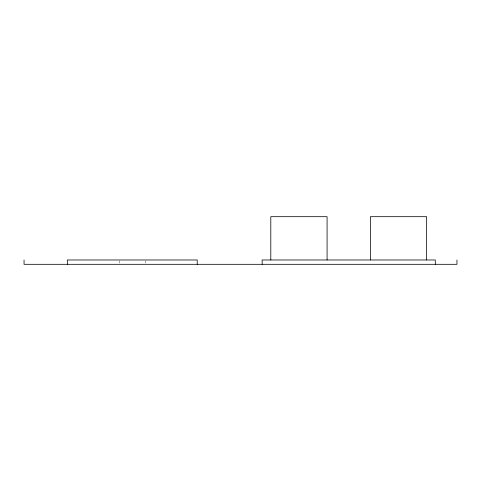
<?xml version="1.0" encoding="UTF-8"?>
<svg xmlns="http://www.w3.org/2000/svg" width="481" height="481" viewBox="0 0 481 481"><rect width="100%" height="100%" fill="white"/><g stroke="black" fill="none" stroke-linecap="round" stroke-linejoin="round"><path stroke-width="0.36" stroke-dasharray="2.4 1.8" d="M145.262 260.702L145.262 263.588M119.288 260.702L119.288 263.588"/><path stroke-width="0.72" d="M456.95 259.98L456.95 264.31L24.05 264.31L24.05 259.98M435.305 264.31L435.305 259.98L262.145 259.98L262.145 264.31M426.647 259.98L426.647 216.69L370.37 216.69L370.37 259.98M327.08 259.98L327.08 216.69L270.803 216.69L270.803 259.98M197.21 264.31L197.21 259.98L67.34 259.98L67.34 264.31"/></g></svg>
